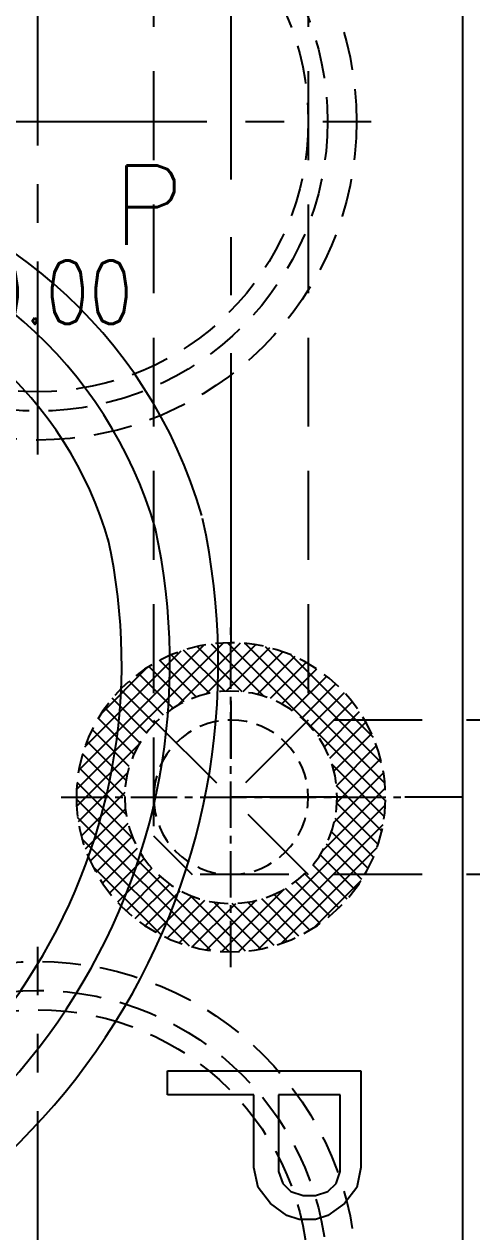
# Model space of a CAD drawing. Header units: millimetres. Extents: x 28656 to 29764, y -21384 to -20601.
# Drawn here: x 29240.6 to 29263.7, y -20820.8 to -20758.2 of the extents above; entities that cross this region are included whole.
import ezdxf

# ---------------------------------------------------------------- set-up
doc = ezdxf.new("R2010")
doc.units = ezdxf.units.MM
doc.header["$LTSCALE"] = 8
for name, pattern in [('CENTER', [2, 1.25, -0.25, 0.25, -0.25]), ('CENTER2', [1.125, 0.75, -0.125, 0.125, -0.125]), ('HIDDEN', [0.375, 0.25, -0.125]), ('HIDDEN2', [0.1875, 0.125, -0.0625])]:
    doc.linetypes.add(name, pattern=pattern)
doc.layers.get('DEFPOINTS').update_dxf_attribs({"color": 6})
for name, color, linetype in [('Cav-cor', 30, 'Continuous'), ('Ru', 8, 'Continuous'), ('SP', 3, 'Continuous'), ('WT', 4, 'Continuous')]:
    doc.layers.add(name, color=color, linetype=linetype)
doc.layers.add('dim', color=3, linetype='Continuous', lineweight=15)
doc.styles.get("Standard").update_dxf_attribs({"font": 'txt.shx', "width": 0.8, "bigfont": 'chineset.shx'})
doc.dimstyles.new('ISO-25', dxfattribs={"dimtxt": 5, "dimasz": 4, "dimexe": 0.3, "dimexo": 0.3, "dimtad": 0, "dimzin": 1, "dimdsep": 46, "dimtxsty": 'Standard', "dimcen": 0, "dimclrd": 3, "dimclre": 3, "dimclrt": 3, "dimazin": 0, "dimtfac": 1, "dimtofl": 0, "dimtmove": 0, "dimatfit": 0, "dimfxl": 0, "dimarcsym": 0})

# ---------------------------------------------------------------- blocks, each defined once
blk = doc.blocks.new('20160826.095208')
at = {"layer": 'SP', "linetype": 'CENTER'}
for p, q in [((0, -17.25), (0, 17.25)), ((-17.25, 0), (17.25, 0))]:
    blk.add_line(p, q, dxfattribs=at)
at = {"layer": 'SP', "linetype": 'HIDDEN'}
for radius in [16.5, 15, 14]:
    blk.add_circle((0, 0), radius, dxfattribs=at)
at = {"layer": 'SP'}
for s, p in [('S', (-5.456, 1.995)), ('P', (3.888, -6.392))]:
    blk.add_text(s, height=4.111, dxfattribs=at).set_placement(p)
at = {"layer": 'SP', "color": 6, "insert": (-1.275, -8.844), "char_height": 3.2812, "attachment_point": 5}
blk.add_mtext('Ø30.00', dxfattribs=at)
blk = doc.blocks.new('20150513.114820')
at = {"layer": 'WT', "linetype": 'Continuous'}
h = blk.add_hatch(dxfattribs=at)
h.set_pattern_fill('ANSI37', color=125, scale=5, angle=270, style=0)
h.set_pattern_definition([(315, (23425.0146, -23957.4168), (0.441941738, 0.441941738), []), (45, (23425.0146, -23957.4168), (-0.441941738, 0.441941738), [])])
h.paths.add_polyline_path([(8, 0), (5.5, 0, 1), (-5.5, 0), (-8, 0, -1)])
h.paths.add_polyline_path([(-8, 0), (-5.5, 0, 0.414214), (0, -5.5, 0.414214), (5.5, 0), (8, 0, -0.414214), (0, -8, -0.414214)])
at = {"layer": 'WT', "color": 125, "linetype": 'CENTER2', "ltscale": 0.4}
for p, q in [((0, 8.788), (0, -8.788)), ((8.788, 0), (-8.788, 0))]:
    blk.add_line(p, q, dxfattribs=at)
at = {"layer": 'WT', "color": 125, "linetype": 'HIDDEN2'}
for radius in [8, 5.5, 4]:
    blk.add_circle((0, 0), radius, dxfattribs=at)
blk = doc.blocks.new('*D27510')
at = {"layer": 'DEFPOINTS', "color": 0}
for p in [(29263.28, -20715.266), (29280.209, -20715.266), (29255.28, -20943.266)]:
    blk.add_point(p, dxfattribs=at)
at = {"layer": 'dim', "color": 3, "lineweight": -2}
for p, q in [((29263.58, -20715.266), (29280.509, -20715.266)), ((29280.209, -20719.266), (29280.209, -20819.308)), ((29280.209, -20939.266), (29280.209, -20839.224)), ((29255.58, -20943.266), (29280.509, -20943.266))]:
    blk.add_line(p, q, dxfattribs=at)
at = {"layer": 'dim', "color": 3}
for points in [[(29280.876, -20719.266), (29279.542, -20719.266), (29280.209, -20715.266)], [(29279.542, -20939.266), (29280.876, -20939.266), (29280.209, -20943.266)]]:
    blk.add_solid(points, dxfattribs=at)
at = {"layer": 'dim', "color": 3, "insert": (29280.209, -20829.266), "char_height": 5, "attachment_point": 5, "rotation": 90}
blk.add_mtext('228.00', dxfattribs=at)

msp = doc.modelspace()

# ---------------------------------------------------------------- linework, layer by layer
at = {"layer": 'Cav-cor', "color": 241}
for p, q in [((29263.28, -20935.266), (29263.28, -20711.266)), ((29248.005, -20812.426), (29258.005, -20812.426)), ((29248.005, -20813.676), (29248.005, -20812.426)), ((29258.005, -20812.426), (29258.005, -20817.426)), ((29252.473, -20813.676), (29248.005, -20813.676)), ((29252.473, -20817.426), (29252.473, -20813.676)), ((29256.941, -20813.676), (29253.75, -20813.676)), ((29253.75, -20813.676), (29253.75, -20817.634)), ((29256.941, -20817.634), (29256.941, -20813.676)), ((29252.686, -20818.468), (29252.473, -20817.426)), ((29258.005, -20817.426), (29257.792, -20818.468)), ((29253.75, -20817.634), (29253.962, -20818.259)), ((29256.728, -20818.259), (29256.941, -20817.634)), ((29253.324, -20819.301), (29252.686, -20818.468)), ((29253.962, -20818.259), (29254.388, -20818.676)), ((29254.388, -20818.676), (29255.026, -20818.884)), ((29255.665, -20818.884), (29256.303, -20818.676)), ((29256.303, -20818.676), (29256.728, -20818.259)), ((29257.792, -20818.468), (29257.154, -20819.301)), ((29254.175, -20819.926), (29253.324, -20819.301)), ((29255.026, -20818.884), (29255.665, -20818.884)), ((29257.154, -20819.301), (29256.303, -20819.926)), ((29254.813, -20820.134), (29254.175, -20819.926)), ((29256.303, -20819.926), (29255.665, -20820.134)), ((29255.665, -20820.134), (29254.813, -20820.134))]:
    msp.add_line(p, q, dxfattribs=at)
for centre, radius, start, end in [((29225.597, -20790.668), 25.168, 16.15667, 81.67009), ((29225.597, -20790.668), 22.668, 16.15667, 81.2219), ((29225.597, -20790.668), 20.168, 16.15667, 80.69259), ((29215.608, -20791.337), 35.018, 280.5276, 12.38925), ((29215.608, -20791.337), 30.018, 281.37329, 12.38925), ((29215.608, -20791.337), 32.518, 280.92597, 12.38925)]:
    msp.add_arc(centre, radius, start, end, dxfattribs=at)
at = {"layer": 'Ru', "color": 253}
for centre, radius, start, end in [((29225.597, -20790.668), 25.168, 16.15667, 81.67009), ((29225.597, -20790.668), 22.668, 16.15667, 81.2219), ((29225.597, -20790.668), 20.168, 16.15667, 80.69259), ((29215.608, -20791.337), 35.018, 280.5276, 12.38925), ((29215.608, -20791.337), 30.018, 281.37329, 12.38925), ((29215.608, -20791.337), 32.518, 280.92597, 12.38925)]:
    msp.add_arc(centre, radius, start, end, dxfattribs=at)
at = {"layer": 'WT', "color": 125, "linetype": 'CENTER', "ltscale": 1.5}
for p in [(29251.28, -20703.266), (29353.28, -20798.266)]:
    msp.add_line(p, (29251.28, -20798.266), dxfattribs=at)
at = {"layer": 'WT', "color": 125, "linetype": 'HIDDEN', "ltscale": 2.3}
for p, q in [((29247.28, -20719.266), (29247.28, -20800.266)), ((29255.28, -20719.266), (29255.28, -20794.266)), ((29247.28, -20794.266), (29255.28, -20802.266)), ((29255.28, -20794.266), (29251.28, -20798.266)), ((29323.28, -20794.266), (29255.28, -20794.266)), ((29247.28, -20800.266), (29249.28, -20802.266)), ((29323.28, -20802.266), (29249.28, -20802.266))]:
    msp.add_line(p, q, dxfattribs=at)

# ---------------------------------------------------------------- block references
at = {"layer": 'SP'}
for p in [(29241.28, -20763.266), (29241.28, -20823.266)]:
    msp.add_blockref('20160826.095208', p, dxfattribs=at)
at = {"layer": 'WT', "xscale": -1, "rotation": 90}
msp.add_blockref('20150513.114820', (29251.28, -20798.266), dxfattribs=at)

# ---------------------------------------------------------------- dimensions: what is measured, and where the dimension line sits
at = {"layer": 'dim'}
dim = msp.add_linear_dim(base=(29280.209, -20715.266), p1=(29255.28, -20943.266), p2=(29263.28, -20715.266), angle=90, dimstyle='ISO-25', dxfattribs=at)
dim.commit()
dim.dimension.update_dxf_attribs({"geometry": '*D27510', "text_midpoint": (29280.209, -20829.266)})

doc.saveas('drawing.dxf')
